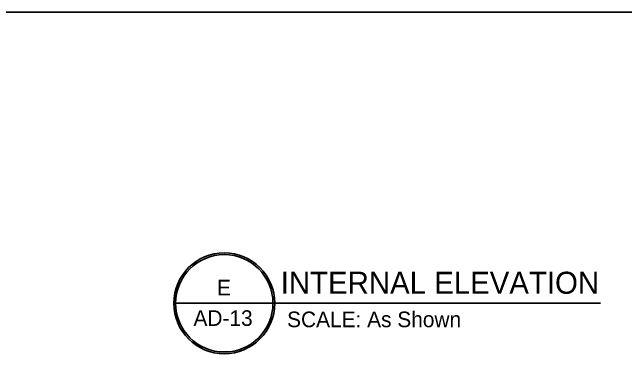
# Model space of a CAD drawing. Extents: x 10753 to 18704, y -5361 to 1140.
# Drawn here: x 14162.7 to 14282, y -3617.3 to -3550.9 of the extents above; entities that cross this region are included whole.
import ezdxf

# ---------------------------------------------------------------- set-up
doc = ezdxf.new("R2010")
doc.units = 0
doc.header["$LTSCALE"] = 30
doc.header["$MEASUREMENT"] = 0
doc.layers.add('SLINE', color=3, linetype='CONTINUOUS')
doc.layers.add('WALL', color=2, linetype='CONTINUOUS')
doc.styles.add('SMALL-DIM', font='stylu.ttf', dxfattribs={"height": 2})

msp = doc.modelspace()

# ---------------------------------------------------------------- linework, layer by layer
at = {"layer": 'SLINE'}
msp.add_line((14194.1074, -3607.51981), (14277.10544, -3607.51981), dxfattribs=at)
for radius in [9.81095, 9.47309]:
    msp.add_circle((14203.91834, -3607.51981), radius, dxfattribs=at)
at = {"layer": 'WALL', "color": 9}
msp.add_line((14333.6043, -3550.89906), (14130.56178, -3550.89906), dxfattribs=at)

# ---------------------------------------------------------------- texts
at = {"layer": 'SLINE', "style": 'SMALL-DIM'}
for s, height, p in [('INTERNAL ELEVATION', 4.2757912, (14214.90145, -3605.65672, 0.04541)), ('E', 3.0375, (14202.48848, -3605.98905)), ('AD-13', 3.0375, (14197.92562, -3611.91519)), ('SCALE: As Shown', 3.0375, (14216.14256, -3612.1657, 0.06863))]:
    msp.add_text(s, height=height, dxfattribs=at).set_placement(p)

doc.saveas('drawing.dxf')
